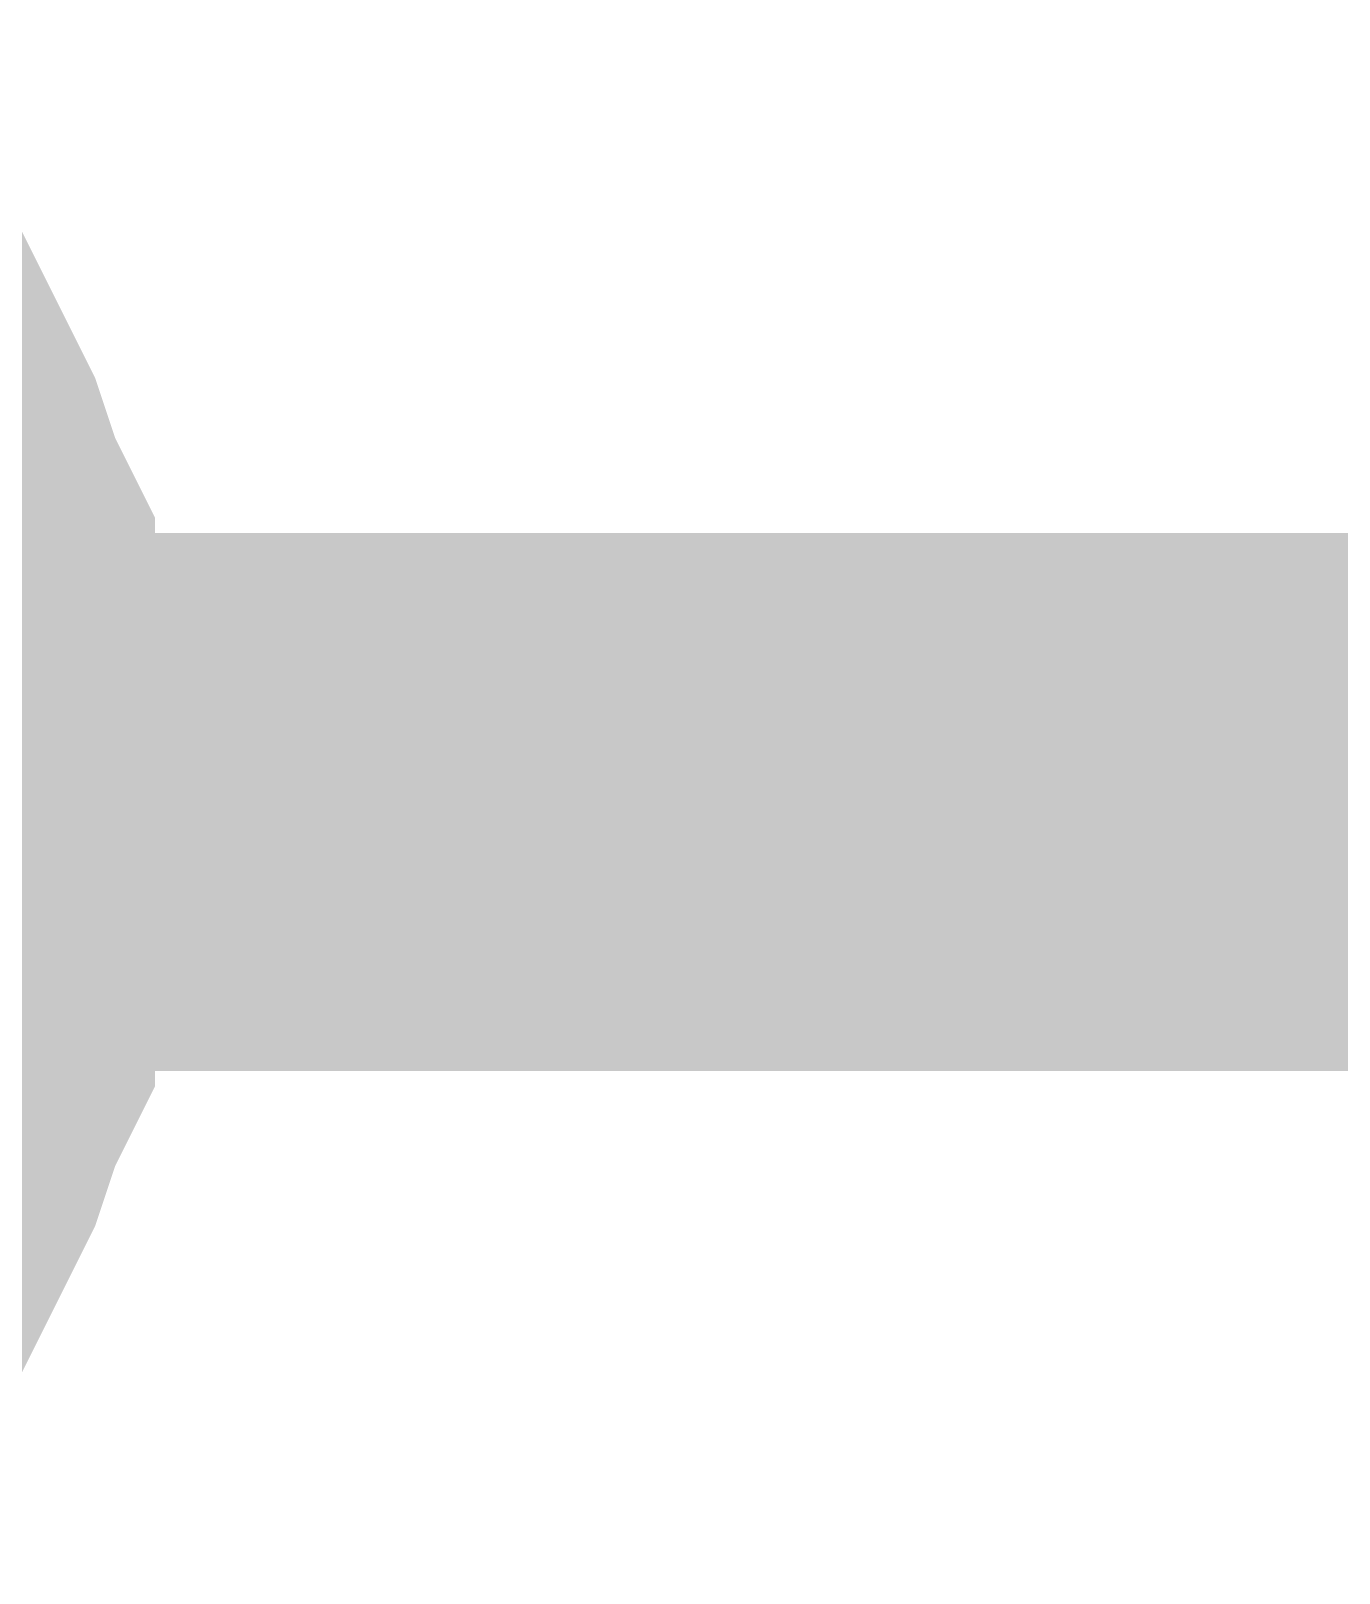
# Model space of a CAD drawing. Header units: inches. Extents: x 0 to 594, y 0 to 420.
# Drawn here: x 203.087 to 203.816, y 117.068 to 117.928 of the extents above; entities that cross this region are included whole.
import ezdxf

# ---------------------------------------------------------------- set-up
doc = ezdxf.new("R2010")
doc.units = ezdxf.units.IN
doc.layers.add('Sheet', color=255, linetype='Continuous')

msp = doc.modelspace()

# ---------------------------------------------------------------- linework, layer by layer
at = {"layer": 'Sheet'}
for points in [[(202.9276, 117.77784, 0.29972, 0.29972, 0), (202.9388, 117.75544, 0.29972, 0.29972, 0), (202.95, 117.74424, 0.29972, 0.29972, 0), (202.9612, 117.72184, 0.29972, 0.29972, 0), (202.9724, 117.69945, 0.29972, 0.29972, 0), (202.9836, 117.67705, 0.29972, 0.29972, 0), (202.9948, 117.64345, 0.29972, 0.29972, 0), (203.006, 117.62105, 0.29972, 0.29972, 0), (203.006, 117.59866, 0.29972, 0.29972, 0), (203.006, 117.57626, 0.29972, 0.29972, 0), (203.01719, 117.55386, 0.29972, 0.29972, 0), (203.01719, 117.52026, 0.29972, 0.29972, 0), (203.01719, 117.49787, 0.29972, 0.29972, 0)], [(202.9276, 117.77784, 0.29972, 0.29972, 0), (202.9388, 117.75544, 0.29972, 0.29972, 0), (202.95, 117.74424, 0.29972, 0.29972, 0), (202.9612, 117.72184, 0.29972, 0.29972, 0), (202.9724, 117.69945, 0.29972, 0.29972, 0), (202.9836, 117.67705, 0.29972, 0.29972, 0), (202.9948, 117.64345, 0.29972, 0.29972, 0), (203.006, 117.62105, 0.29972, 0.29972, 0), (203.006, 117.59866, 0.29972, 0.29972, 0), (203.006, 117.57626, 0.29972, 0.29972, 0), (203.01719, 117.55386, 0.29972, 0.29972, 0), (203.01719, 117.52026, 0.29972, 0.29972, 0), (203.01719, 117.49787, 0.29972, 0.29972, 0)], [(202.9276, 117.77784, 0.29972, 0.29972, 0), (202.9388, 117.75544, 0.29972, 0.29972, 0), (202.95, 117.74424, 0.29972, 0.29972, 0), (202.9612, 117.72184, 0.29972, 0.29972, 0), (202.9724, 117.69945, 0.29972, 0.29972, 0), (202.9836, 117.67705, 0.29972, 0.29972, 0), (202.9948, 117.64345, 0.29972, 0.29972, 0), (203.006, 117.62105, 0.29972, 0.29972, 0), (203.006, 117.59866, 0.29972, 0.29972, 0), (203.006, 117.57626, 0.29972, 0.29972, 0), (203.01719, 117.55386, 0.29972, 0.29972, 0), (203.01719, 117.52026, 0.29972, 0.29972, 0), (203.01719, 117.49787, 0.29972, 0.29972, 0)], [(202.9276, 117.77784, 0.29972, 0.29972, 0), (202.9388, 117.75544, 0.29972, 0.29972, 0), (202.95, 117.74424, 0.29972, 0.29972, 0), (202.9612, 117.72184, 0.29972, 0.29972, 0), (202.9724, 117.69945, 0.29972, 0.29972, 0), (202.9836, 117.67705, 0.29972, 0.29972, 0), (202.9948, 117.64345, 0.29972, 0.29972, 0), (203.006, 117.62105, 0.29972, 0.29972, 0), (203.006, 117.59866, 0.29972, 0.29972, 0), (203.006, 117.57626, 0.29972, 0.29972, 0), (203.01719, 117.55386, 0.29972, 0.29972, 0), (203.01719, 117.52026, 0.29972, 0.29972, 0), (203.01719, 117.49787, 0.29972, 0.29972, 0)], [(202.9276, 117.77784, 0.29972, 0.29972, 0), (202.9388, 117.75544, 0.29972, 0.29972, 0), (202.95, 117.74424, 0.29972, 0.29972, 0), (202.9612, 117.72184, 0.29972, 0.29972, 0), (202.9724, 117.69945, 0.29972, 0.29972, 0), (202.9836, 117.67705, 0.29972, 0.29972, 0), (202.9948, 117.64345, 0.29972, 0.29972, 0), (203.006, 117.62105, 0.29972, 0.29972, 0), (203.006, 117.59866, 0.29972, 0.29972, 0), (203.006, 117.57626, 0.29972, 0.29972, 0), (203.01719, 117.55386, 0.29972, 0.29972, 0), (203.01719, 117.52026, 0.29972, 0.29972, 0), (203.01719, 117.49787, 0.29972, 0.29972, 0)], [(190.00385, 117.49787, 0.29972, 0.29972, 0), (202.50204, 117.49787, 0.29972, 0.29972, 0), (207.50803, 117.49787, 0.29972, 0.29972, 0)], [(203.01719, 117.49787, 0.29972, 0.29972, 0), (203.01719, 117.47547, 0.29972, 0.29972, 0), (203.01719, 117.44187, 0.29972, 0.29972, 0), (203.006, 117.41948, 0.29972, 0.29972, 0), (203.006, 117.39708, 0.29972, 0.29972, 0), (203.006, 117.37468, 0.29972, 0.29972, 0), (202.9948, 117.35228, 0.29972, 0.29972, 0), (202.9836, 117.31869, 0.29972, 0.29972, 0), (202.9724, 117.29629, 0.29972, 0.29972, 0), (202.9612, 117.27389, 0.29972, 0.29972, 0), (202.95, 117.25149, 0.29972, 0.29972, 0), (202.9388, 117.24029, 0.29972, 0.29972, 0), (202.9276, 117.2179, 0.29972, 0.29972, 0)], [(203.01719, 117.49787, 0.29972, 0.29972, 0), (203.01719, 117.47547, 0.29972, 0.29972, 0), (203.01719, 117.44187, 0.29972, 0.29972, 0), (203.006, 117.41948, 0.29972, 0.29972, 0), (203.006, 117.39708, 0.29972, 0.29972, 0), (203.006, 117.37468, 0.29972, 0.29972, 0), (202.9948, 117.35228, 0.29972, 0.29972, 0), (202.9836, 117.31869, 0.29972, 0.29972, 0), (202.9724, 117.29629, 0.29972, 0.29972, 0), (202.9612, 117.27389, 0.29972, 0.29972, 0), (202.95, 117.25149, 0.29972, 0.29972, 0), (202.9388, 117.24029, 0.29972, 0.29972, 0), (202.9276, 117.2179, 0.29972, 0.29972, 0)], [(203.01719, 117.49787, 0.29972, 0.29972, 0), (203.01719, 117.47547, 0.29972, 0.29972, 0), (203.01719, 117.44187, 0.29972, 0.29972, 0), (203.006, 117.41948, 0.29972, 0.29972, 0), (203.006, 117.39708, 0.29972, 0.29972, 0), (203.006, 117.37468, 0.29972, 0.29972, 0), (202.9948, 117.35228, 0.29972, 0.29972, 0), (202.9836, 117.31869, 0.29972, 0.29972, 0), (202.9724, 117.29629, 0.29972, 0.29972, 0), (202.9612, 117.27389, 0.29972, 0.29972, 0), (202.95, 117.25149, 0.29972, 0.29972, 0), (202.9388, 117.24029, 0.29972, 0.29972, 0), (202.9276, 117.2179, 0.29972, 0.29972, 0)], [(203.01719, 117.49787, 0.29972, 0.29972, 0), (203.01719, 117.47547, 0.29972, 0.29972, 0), (203.01719, 117.44187, 0.29972, 0.29972, 0), (203.006, 117.41948, 0.29972, 0.29972, 0), (203.006, 117.39708, 0.29972, 0.29972, 0), (203.006, 117.37468, 0.29972, 0.29972, 0), (202.9948, 117.35228, 0.29972, 0.29972, 0), (202.9836, 117.31869, 0.29972, 0.29972, 0), (202.9724, 117.29629, 0.29972, 0.29972, 0), (202.9612, 117.27389, 0.29972, 0.29972, 0), (202.95, 117.25149, 0.29972, 0.29972, 0), (202.9388, 117.24029, 0.29972, 0.29972, 0), (202.9276, 117.2179, 0.29972, 0.29972, 0)], [(203.01719, 117.49787, 0.29972, 0.29972, 0), (203.01719, 117.47547, 0.29972, 0.29972, 0), (203.01719, 117.44187, 0.29972, 0.29972, 0), (203.006, 117.41948, 0.29972, 0.29972, 0), (203.006, 117.39708, 0.29972, 0.29972, 0), (203.006, 117.37468, 0.29972, 0.29972, 0), (202.9948, 117.35228, 0.29972, 0.29972, 0), (202.9836, 117.31869, 0.29972, 0.29972, 0), (202.9724, 117.29629, 0.29972, 0.29972, 0), (202.9612, 117.27389, 0.29972, 0.29972, 0), (202.95, 117.25149, 0.29972, 0.29972, 0), (202.9388, 117.24029, 0.29972, 0.29972, 0), (202.9276, 117.2179, 0.29972, 0.29972, 0)], [(203.01719, 117.49787, 0.29972, 0.29972, 0), (203.01719, 117.49787, 0.29972, 0.29972, 0), (203.01719, 117.49787, 0.29972, 0.29972, 0), (203.01719, 117.49787, 0.29972, 0.29972, 0), (203.01719, 117.49787, 0.29972, 0.29972, 0), (203.01719, 117.49787, 0.29972, 0.29972, 0), (203.01719, 117.49787, 0.29972, 0.29972, 0), (203.01719, 117.49787, 0.29972, 0.29972, 0), (203.01719, 117.49787, 0.29972, 0.29972, 0), (203.01719, 117.49787, 0.29972, 0.29972, 0), (203.01719, 117.49787, 0.29972, 0.29972, 0), (203.01719, 117.49787, 0.29972, 0.29972, 0), (203.01719, 117.49787, 0.29972, 0.29972, 0), (203.01719, 117.49787, 0.29972, 0.29972, 0), (203.01719, 117.49787, 0.29972, 0.29972, 0), (203.01719, 117.49787, 0.29972, 0.29972, 0), (203.01719, 117.49787, 0.29972, 0.29972, 0), (203.01719, 117.49787, 0.29972, 0.29972, 0), (203.01719, 117.49787, 0.29972, 0.29972, 0), (203.01719, 117.49787, 0.29972, 0.29972, 0), (203.01719, 117.49787, 0.29972, 0.29972, 0), (203.01719, 117.49787, 0.29972, 0.29972, 0), (203.01719, 117.49787, 0.29972, 0.29972, 0), (203.01719, 117.49787, 0.29972, 0.29972, 0), (203.01719, 117.49787, 0.29972, 0.29972, 0), (203.01719, 117.49787, 0.29972, 0.29972, 0), (203.01719, 117.49787, 0.29972, 0.29972, 0), (203.01719, 117.49787, 0.29972, 0.29972, 0), (203.01719, 117.49787, 0.29972, 0.29972, 0), (203.01719, 117.49787, 0.29972, 0.29972, 0), (203.01719, 117.49787, 0.29972, 0.29972, 0), (203.01719, 117.49787, 0.29972, 0.29972, 0), (203.01719, 117.49787, 0.29972, 0.29972, 0)], [(203.01719, 117.49787, 0.29972, 0.29972, 0), (203.01719, 117.49787, 0.29972, 0.29972, 0)], [(203.01719, 117.49787, 0.29972, 0.29972, 0), (203.01719, 117.49787, 0.29972, 0.29972, 0), (203.01719, 117.49787, 0.29972, 0.29972, 0), (203.01719, 117.49787, 0.29972, 0.29972, 0), (203.01719, 117.49787, 0.29972, 0.29972, 0), (203.01719, 117.49787, 0.29972, 0.29972, 0), (203.01719, 117.49787, 0.29972, 0.29972, 0), (203.01719, 117.49787, 0.29972, 0.29972, 0), (203.01719, 117.49787, 0.29972, 0.29972, 0), (203.01719, 117.49787, 0.29972, 0.29972, 0), (203.01719, 117.49787, 0.29972, 0.29972, 0), (203.01719, 117.49787, 0.29972, 0.29972, 0), (203.01719, 117.49787, 0.29972, 0.29972, 0), (203.01719, 117.49787, 0.29972, 0.29972, 0), (203.01719, 117.49787, 0.29972, 0.29972, 0), (203.01719, 117.49787, 0.29972, 0.29972, 0), (203.01719, 117.49787, 0.29972, 0.29972, 0), (203.01719, 117.49787, 0.29972, 0.29972, 0), (203.01719, 117.49787, 0.29972, 0.29972, 0), (203.01719, 117.49787, 0.29972, 0.29972, 0), (203.01719, 117.49787, 0.29972, 0.29972, 0), (203.01719, 117.49787, 0.29972, 0.29972, 0), (203.01719, 117.49787, 0.29972, 0.29972, 0), (203.01719, 117.49787, 0.29972, 0.29972, 0), (203.01719, 117.49787, 0.29972, 0.29972, 0), (203.01719, 117.49787, 0.29972, 0.29972, 0), (203.01719, 117.49787, 0.29972, 0.29972, 0), (203.01719, 117.49787, 0.29972, 0.29972, 0), (203.01719, 117.49787, 0.29972, 0.29972, 0), (203.01719, 117.49787, 0.29972, 0.29972, 0), (203.01719, 117.49787, 0.29972, 0.29972, 0), (203.01719, 117.49787, 0.29972, 0.29972, 0), (203.01719, 117.49787, 0.29972, 0.29972, 0)], [(203.01719, 117.49787, 0.29972, 0.29972, 0), (203.01719, 117.49787, 0.29972, 0.29972, 0)], [(203.01719, 117.49787, 0.29972, 0.29972, 0), (203.01719, 117.49787, 0.29972, 0.29972, 0), (203.01719, 117.49787, 0.29972, 0.29972, 0), (203.01719, 117.49787, 0.29972, 0.29972, 0), (203.01719, 117.49787, 0.29972, 0.29972, 0), (203.01719, 117.49787, 0.29972, 0.29972, 0), (203.01719, 117.49787, 0.29972, 0.29972, 0), (203.01719, 117.49787, 0.29972, 0.29972, 0), (203.01719, 117.49787, 0.29972, 0.29972, 0), (203.01719, 117.49787, 0.29972, 0.29972, 0), (203.01719, 117.49787, 0.29972, 0.29972, 0), (203.01719, 117.49787, 0.29972, 0.29972, 0), (203.01719, 117.49787, 0.29972, 0.29972, 0), (203.01719, 117.49787, 0.29972, 0.29972, 0), (203.01719, 117.49787, 0.29972, 0.29972, 0), (203.01719, 117.49787, 0.29972, 0.29972, 0), (203.01719, 117.49787, 0.29972, 0.29972, 0), (203.01719, 117.49787, 0.29972, 0.29972, 0), (203.01719, 117.49787, 0.29972, 0.29972, 0), (203.01719, 117.49787, 0.29972, 0.29972, 0), (203.01719, 117.49787, 0.29972, 0.29972, 0), (203.01719, 117.49787, 0.29972, 0.29972, 0), (203.01719, 117.49787, 0.29972, 0.29972, 0), (203.01719, 117.49787, 0.29972, 0.29972, 0), (203.01719, 117.49787, 0.29972, 0.29972, 0), (203.01719, 117.49787, 0.29972, 0.29972, 0), (203.01719, 117.49787, 0.29972, 0.29972, 0), (203.01719, 117.49787, 0.29972, 0.29972, 0), (203.01719, 117.49787, 0.29972, 0.29972, 0), (203.01719, 117.49787, 0.29972, 0.29972, 0), (203.01719, 117.49787, 0.29972, 0.29972, 0), (203.01719, 117.49787, 0.29972, 0.29972, 0), (203.01719, 117.49787, 0.29972, 0.29972, 0)], [(203.01719, 117.49787, 0.29972, 0.29972, 0), (203.01719, 117.49787, 0.29972, 0.29972, 0)], [(203.01719, 117.49787, 0.29972, 0.29972, 0), (203.01719, 117.49787, 0.29972, 0.29972, 0), (203.01719, 117.49787, 0.29972, 0.29972, 0), (203.01719, 117.49787, 0.29972, 0.29972, 0), (203.01719, 117.49787, 0.29972, 0.29972, 0), (203.01719, 117.49787, 0.29972, 0.29972, 0), (203.01719, 117.49787, 0.29972, 0.29972, 0), (203.01719, 117.49787, 0.29972, 0.29972, 0), (203.01719, 117.49787, 0.29972, 0.29972, 0), (203.01719, 117.49787, 0.29972, 0.29972, 0), (203.01719, 117.49787, 0.29972, 0.29972, 0), (203.01719, 117.49787, 0.29972, 0.29972, 0), (203.01719, 117.49787, 0.29972, 0.29972, 0), (203.01719, 117.49787, 0.29972, 0.29972, 0), (203.01719, 117.49787, 0.29972, 0.29972, 0), (203.01719, 117.49787, 0.29972, 0.29972, 0), (203.01719, 117.49787, 0.29972, 0.29972, 0), (203.01719, 117.49787, 0.29972, 0.29972, 0), (203.01719, 117.49787, 0.29972, 0.29972, 0), (203.01719, 117.49787, 0.29972, 0.29972, 0), (203.01719, 117.49787, 0.29972, 0.29972, 0), (203.01719, 117.49787, 0.29972, 0.29972, 0), (203.01719, 117.49787, 0.29972, 0.29972, 0), (203.01719, 117.49787, 0.29972, 0.29972, 0), (203.01719, 117.49787, 0.29972, 0.29972, 0), (203.01719, 117.49787, 0.29972, 0.29972, 0), (203.01719, 117.49787, 0.29972, 0.29972, 0), (203.01719, 117.49787, 0.29972, 0.29972, 0), (203.01719, 117.49787, 0.29972, 0.29972, 0), (203.01719, 117.49787, 0.29972, 0.29972, 0), (203.01719, 117.49787, 0.29972, 0.29972, 0), (203.01719, 117.49787, 0.29972, 0.29972, 0), (203.01719, 117.49787, 0.29972, 0.29972, 0)], [(203.01719, 117.49787, 0.29972, 0.29972, 0), (203.01719, 117.49787, 0.29972, 0.29972, 0)], [(203.01719, 117.49787, 0.29972, 0.29972, 0), (203.01719, 117.49787, 0.29972, 0.29972, 0), (203.01719, 117.49787, 0.29972, 0.29972, 0), (203.01719, 117.49787, 0.29972, 0.29972, 0), (203.01719, 117.49787, 0.29972, 0.29972, 0), (203.01719, 117.49787, 0.29972, 0.29972, 0), (203.01719, 117.49787, 0.29972, 0.29972, 0), (203.01719, 117.49787, 0.29972, 0.29972, 0), (203.01719, 117.49787, 0.29972, 0.29972, 0), (203.01719, 117.49787, 0.29972, 0.29972, 0), (203.01719, 117.49787, 0.29972, 0.29972, 0), (203.01719, 117.49787, 0.29972, 0.29972, 0), (203.01719, 117.49787, 0.29972, 0.29972, 0), (203.01719, 117.49787, 0.29972, 0.29972, 0), (203.01719, 117.49787, 0.29972, 0.29972, 0), (203.01719, 117.49787, 0.29972, 0.29972, 0), (203.01719, 117.49787, 0.29972, 0.29972, 0), (203.01719, 117.49787, 0.29972, 0.29972, 0), (203.01719, 117.49787, 0.29972, 0.29972, 0), (203.01719, 117.49787, 0.29972, 0.29972, 0), (203.01719, 117.49787, 0.29972, 0.29972, 0), (203.01719, 117.49787, 0.29972, 0.29972, 0), (203.01719, 117.49787, 0.29972, 0.29972, 0), (203.01719, 117.49787, 0.29972, 0.29972, 0), (203.01719, 117.49787, 0.29972, 0.29972, 0), (203.01719, 117.49787, 0.29972, 0.29972, 0), (203.01719, 117.49787, 0.29972, 0.29972, 0), (203.01719, 117.49787, 0.29972, 0.29972, 0), (203.01719, 117.49787, 0.29972, 0.29972, 0), (203.01719, 117.49787, 0.29972, 0.29972, 0), (203.01719, 117.49787, 0.29972, 0.29972, 0), (203.01719, 117.49787, 0.29972, 0.29972, 0), (203.01719, 117.49787, 0.29972, 0.29972, 0)], [(203.01719, 117.49787, 0.29972, 0.29972, 0), (203.01719, 117.49787, 0.29972, 0.29972, 0)]]:
    msp.add_lwpolyline(points, format="xyseb", dxfattribs=at)

doc.saveas('drawing.dxf')
